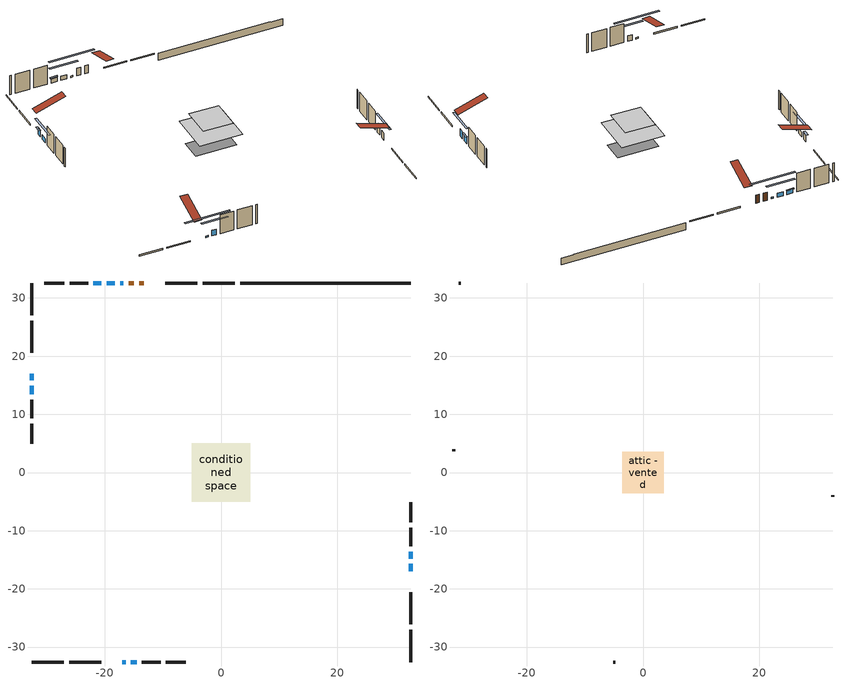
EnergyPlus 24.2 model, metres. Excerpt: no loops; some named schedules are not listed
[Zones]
conditioned space
 floor adiabatic (AdiabaticFloorConstruction): -5.02,-5.02 -5.02,5.02 5.02,5.02 5.02,-5.02 z3.36
 floor foundation (Slab1 construction): -4.8,-2.52 -4.8,2.52 4.8,2.52 4.8,-2.52 z-0.91
 wall outside (RimJoist1 construction): 2.38,32.57 -3.16,32.57 / -32.57,-32.57 -27.03,-32.57 / -32.57,32.57 -32.57,27.03 / 32.57,-32.57 32.57,-27.03 z0.92:1.22
 wall outside (RimJoist2 construction): -4.09,32.57 -9.58,32.57 / -26.1,-32.57 -20.61,-32.57 / -32.57,26.1 -32.57,20.61 / 32.57,-26.1 32.57,-20.61 z0.92:1.22
 wall outside (AdiabaticWallConstruction 1): -13.26,32.57 -14.08,32.57 / -15.01,32.57 -15.87,32.57 z0.92:2.95
 wall outside (AdiabaticWallConstruction): 32.57,-16.93 32.57,-15.72 / 32.57,-14.8 32.57,-13.59 z0.92:2.72; -32.57,16.93 -32.57,15.86 z0.92:2.52; -16.79,32.57 -17.32,32.57 / -16.93,-32.57 -16.41,-32.57 z0.92:1.31; -18.24,32.57 -19.62,32.57 / -20.55,32.57 -21.93,32.57 z0.92:1.95; -15.48,-32.57 -14.51,-32.57 z0.92:2.37; -32.57,14.93 -32.57,13.41 z0.92:2.05
 wall outside (Wall1 construction): -22.86,32.57 -26.04,32.57 / -13.58,-32.57 -10.4,-32.57 / -32.57,12.48 -32.57,9.3 / 32.57,-12.66 32.57,-9.48 z0.92:5.8
 wall outside (Wall2 construction): -26.97,32.57 -30.4,32.57 / -9.47,-32.57 -6.04,-32.57 / -32.57,8.37 -32.57,4.94 / 32.57,-8.55 32.57,-5.12 z0.92:5.8
 wall foundation (FoundationWall1 construction): 3.31,32.57,-0.91 3.31,32.57,0.92 29.65,32.57,0.92 29.65,32.57,0.78 32.57,32.57,0.78 32.57,32.57,-0.91
 window (WindowConstruction): 32.57,-16.93 32.57,-15.72 z0.92:2.72
 window (WindowConstruction 6): -32.57,16.93 -32.57,15.86 z0.92:2.52
 window (WindowConstruction 7): -16.8,32.57 -17.31,32.57 z0.92:1.31
 window (WindowConstruction 8): -16.93,-32.57 -16.41,-32.57 z0.92:1.31
 window (WindowConstruction 1): -18.24,32.57 -19.62,32.57 z0.92:1.94
 window (WindowConstruction 2): -15.48,-32.57 -14.51,-32.57 z0.92:2.37
 window (WindowConstruction 3): -32.57,14.93 -32.57,13.41 z0.92:2.05
 window (WindowConstruction 4): 32.57,-14.79 32.57,-13.59 z0.92:2.72
 window (WindowConstruction 5): -20.55,32.57 -21.93,32.57 z0.92:1.94
 door (Door): -13.26,32.57 -14.08,32.57 z0.92:2.95
 door (Door 1): -15.01,32.57 -15.87,32.57 z0.92:2.95
 ceiling adiabatic (AdiabaticFloorConstruction): 5.02,-5.02 5.02,5.02 -5.02,5.02 -5.02,-5.02 z3.36
attic - vented
 floor to conditioned space (Floor1 construction Reversed): -3.55,-3.55 -3.55,3.55 3.55,3.55 3.55,-3.55 z5.8
 wall outside (Wall3 construction): -31.33,32.57 -31.64,32.57 / -5.11,-32.57 -4.79,-32.57 / -32.57,4.01 -32.57,3.7 / 32.57,-4.19 32.57,-3.87 z0.92:5.8
 roof outside (Roof1 construction): -12.33,32.57,5.8 -12.33,25.65,8.1 -10.51,25.65,8.1 -10.51,32.57,5.8; -17.86,-32.57,5.8 -17.86,-25.65,8.1 -19.68,-25.65,8.1 -19.68,-32.57,5.8; -32.57,17.86,5.8 -25.65,17.86,8.1 -25.65,19.68,8.1 -32.57,19.68,5.8; 32.57,-17.86,5.8 25.65,-17.86,8.1 25.65,-19.68,8.1 32.57,-19.68,5.8
shading: 32.57,-13.08 32.57,-19.57 32.98,-19.57 32.98,-13.08 z5.36; -32.57,15.66 -32.57,17.13 -32.98,17.13 -32.98,15.66 z2.72; -22.4,32.57 -11.72,32.57 -11.72,32.98 -22.4,32.98 z6.39; -11.33,-32.57 -22.01,-32.57 -22.01,-32.98 -11.33,-32.98 z6.39; -22.26,32.57 -15.6,32.57 -15.6,32.98 -22.26,32.98 z4.58; -11.87,-32.57 -18.12,-32.57 -18.12,-32.98 -11.87,-32.98 z5.01; -32.57,10.77 -32.57,17.57 -32.98,17.57 -32.98,10.77 z4.69; 32.57,-13.39 32.57,-15 32.98,-15 32.98,-13.39 z2.92; -22.13,32.57 -20.35,32.57 -20.35,32.98 -22.13,32.98 z2.15
[Building]
Building 1: Terrain=Suburbs
[Site:Location]
Toronto Intl AP_ON: Latitude {deg}=43.68; Longitude {deg}=-79.63; Time Zone {hr}=-5; Elevation {m}=173; Keep Site Location Information=Yes
[Site:GroundTemperature:Shallow]
4.59119, 2.66285, 2.50842, 3.42352, 7.09712, 10.7536, 13.9236, 15.9317, 16.1023, 14.4691, 11.3799, 7.83558
[Site:WaterMainsTemperature]
Calculation Method=Schedule; Temperature Schedule=mains temperature schedule
[Material] Roughness=Rough; Thermal Absorptance=0.9
Name | Thickness {m} | Conductivity {W/m-K} | Density {kg/m3} | Specific Heat {J/kg-K} | Solar Absorptance | Visible Absorptance
asphalt or fiberglass shingles | 0.00635 | 0.162714 | 1121.4 | 1465.45 | 0.4 | 0.4
ceiling loosefill ins | 0.254 | 0.0480833 | 16.02 | 1046.75 | 0.7 | 0.7
ceiling stud and cavity | 0.1397 | 0.196865 | 65.682 | 1177.47 | 0.7 | 0.7
concrete 4.0 in. | 0.1016 | 1.803125 | 2242.8 | 837.4 | 0.7 | 0.7
concrete 8.0 in. | 0.2032 | 1.803125 | 2242.8 | 837.4 | 0.7 | 0.7
door material | 0.04445 | 0.188738 | 512.64 | 1214.23 | 0.7 | 0.7
door material 1 | 0.04445 | 0.053851 | 512.64 | 1214.23 | 0.7 | 0.7
exterior vertical ins | 0.0445518 | 0.029427 | 32.04 | 1214.23 | 0.7 | 0.7
floor covering | 0.0127 | 0.0433444 | 54.468 | 1339.84 | 0.6 | 0.6
floor rigid ins; wall rigid ins | 0.512978 | 0.029427 | 32.04 | 1214.23 | 0.7 | 0.7
floor stud and cavity | 0.1397 | 1.75129 | 37.0049 | 1207.88 | 0.7 | 0.7
furniture material conditioned space 1 | 0.1524 | 0.115458 | 640.8 | 1214.23 | 0.6 | 0.6
gypsum board | 0.0127 | 0.160291 | 801 | 837.4 | 0.6 | 0.6
gypsum board 1 | 0.0127 | 0.160291 | 801 | 837.4 | 0.7 | 0.7
osb sheathing 0.5 in. | 0.0127 | 0.115458 | 512.64 | 1214.23 | 0.7 | 0.7
osb sheathing 0.75 in. | 0.01905 | 0.115458 | 512.64 | 1214.23 | 0.7 | 0.7
osb sheathing 2.0 in. | 0.0508 | 0.115458 | 512.64 | 1214.23 | 0.7 | 0.7
rim joist rigid ins | 0.051816 | 0.029427 | 32.04 | 1214.23 | 0.7 | 0.7
rim joist stud and cavity | 0.0508 | 0.177588 | 50.32683 | 1063.81 | 0.6 | 0.6
rim joist stud and cavity 1 | 0.0508 | 0.268173 | 125.044 | 1163.47 | 0.6 | 0.6
wall stud and cavity | 0.1397 | 0.0812061 | 139.0536 | 1170.24 | 0.7 | 0.7
wall stud and cavity 1 | 0.1397 | 0.583408 | 139.0536 | 1170.24 | 0.7 | 0.7
wall stud and cavity 2 | 0.0889 | 6.9971 | 50.32683 | 1063.81 | 0.6 | 0.6
wall stud and cavity 3 | 0.0889 | 0.380278 | 52.3479 | 1209.89 | 0.7 | 0.7
wall stud and cavity 4 | 0.0889 | 0.391764 | 83.0341 | 1211.67 | 0.7 | 0.7
wood siding | 0.0254 | 0.102417 | 544.68 | 1172.36 | 0.4 | 0.4
wood siding 1 | 0.00254 | 0.102417 | 544.68 | 1172.36 | 0.4 | 0.4
wood siding 2; wood siding 3; wood siding 4 | 0.0254 | 0.102417 | 544.68 | 1172.36 | 0.7 | 0.7
[WindowMaterial:SimpleGlazingSystem]
Name | U-Factor {W/m2-K} | Solar Heat Gain Coefficient
WindowMaterial | 2.90486 | 0.68
WindowMaterial 1 | 2.963916 | 0.62
WindowMaterial 2 | 3.707734 | 0.69
WindowMaterial 3 | 2.95256 | 0.64
WindowMaterial 4 | 2.91622 | 0.67
WindowMaterial 5 | 3.07861 | 0.43
[Construction]
AdiabaticFloorConstruction: floor stud and cavity, floor rigid ins, osb sheathing 0.75 in., floor covering
AdiabaticWallConstruction: wood siding 3, wall rigid ins, wall stud and cavity 3, gypsum board
AdiabaticWallConstruction 1: wood siding 4, wall rigid ins, wall stud and cavity 3, gypsum board
Door: door material
Door 1: door material 1
Floor1 construction Reversed: gypsum board, ceiling stud and cavity, ceiling loosefill ins
FoundationWall1 construction: concrete 8.0 in., gypsum board 1
furniture construction conditioned space 1: furniture material conditioned space 1
PartitionWallConstruction: gypsum board, wall stud and cavity 4, gypsum board
RimJoist1 construction: wood siding 2, rim joist stud and cavity
RimJoist2 construction: wood siding 2, rim joist rigid ins, osb sheathing 2.0 in., rim joist stud and cavity 1
Roof1 construction: asphalt or fiberglass shingles
Slab1 construction: concrete 4.0 in.
Wall1 construction: wood siding, osb sheathing 0.5 in., wall stud and cavity, gypsum board
Wall2 construction: wood siding, osb sheathing 0.5 in., wall stud and cavity 1, gypsum board
Wall3 construction: wood siding 1, wall stud and cavity 2
WindowConstruction; WindowConstruction 4: WindowMaterial
WindowConstruction 1; WindowConstruction 5: WindowMaterial 1
WindowConstruction 2: WindowMaterial 2
WindowConstruction 3: WindowMaterial 3
WindowConstruction 6: WindowMaterial 4
WindowConstruction 7; WindowConstruction 8: WindowMaterial 5
[Zone] Multiplier=1; Part of Total Floor Area=Yes
Name | Volume {m3}
attic - vented | 18.886
conditioned space | 357.1
[Space]
Name | Zone | Volume {m3}
attic - vented 1 | attic - vented | 18.886
conditioned space 1 | conditioned space | 357.1
[ZoneInfiltration:EffectiveLeakageArea]
infil attic - vented 1: Zone or Space=attic - vented 1; Schedule=Always On Discrete; Effective Air Leakage Area {cm2}=2087.59; Stack Coefficient=0.000499483; Wind Coefficient=1.51001e-05
[ZoneMixing]
whole house fan mix: Zone or Space=attic - vented; Schedule=Always On Continuous; Design Flow Rate Calculation Method=Flow/Zone; Design Flow Rate {m3/s}=0; Source Zone or Space=conditioned space
[SurfaceProperty:ExposedFoundationPerimeter]
Slab1: Exposed Perimeter Calculation Method=TotalExposedPerimeter; Total Exposed Perimeter {m}=29.262
[InternalMass] Zone or ZoneList=conditioned space; Space or SpaceList=conditioned space 1
Name | Construction | Surface Area {m2}
furniture mass conditioned space 1 | furniture construction conditioned space 1 | 59.6841
partition wall mass | PartitionWallConstruction | 149.21
[Lights]
interior lighting: Zone or ZoneList or Space or SpaceList=conditioned space 1; Schedule=interior lighting schedule; Design Level Calculation Method=LightingLevel; Lighting Level {W}=343.2; Return Air Fraction=0; Fraction Radiant=0.6; Fraction Visible=0.2; Fraction Replaceable=1
[People]
occupants: Zone or ZoneList or Space or SpaceList=conditioned space 1; Number of People Schedule=occupants schedule; Number of People Calculation Method=People; Number of People=3; Fraction Radiant=0.314171; Sensible Heat Fraction=0.56303; Activity Level Schedule=occupants activity schedule; Carbon Dioxide Generation Rate {m3/s-W}=0; Enable ASHRAE 55 Comfort Warnings=No; Mean Radiant Temperature Calculation Type=EnclosureAveraged
[ElectricEquipment] Zone or ZoneList or Space or SpaceList=conditioned space 1; Design Level Calculation Method=EquipmentLevel
Name | Schedule | Design Level {W} | Fraction Latent | Fraction Radiant | Fraction Lost
clothes dryer | clothes dryer schedule | 140.772 | 0.015 | 0.081 | 0.85
clothes washer | clothes washer schedule | 32.1985 | 0.03 | 0.162 | 0.7
cooking range | cooking range schedule | 215.147 | 0.08 | 0.432 | 0.2
dishwasher | dishwasher schedule | 66.8632 | 0.3 | 0.18 | 0.4
fridge | fridge schedule | 72.9452 | 0 | 0.6 | 0
mech vent bath fan 0 | mech vent bath fan 0 schedule | 50.2 | 0 | 0 | 1
mech vent bath fan 1 | mech vent bath fan 1 schedule | 50.2 | 0 | 0 | 1
mech vent house fan | mech vent house fan schedule | 0 | 0 | 0 | 1
mech vent house fan cfis | mech vent house fan cfis schedule | 0 | 0 | 0 | 0
mech vent range fan 0 | mech vent range fan 0 schedule | 57 | 0 | 0 | 1
misc plug loads | misc plug loads schedule | 494.7 | 0.045 | 0.513 | 0.1
whole house fan | Always On Discrete | 0 | 0 | 0 | 1
[OtherEquipment] Zone or ZoneList or Space or SpaceList=conditioned space 1; Design Level Calculation Method=EquipmentLevel
Name | Fuel Type | Schedule | Design Level {W} | Fraction Latent | Fraction Radiant | Fraction Lost
clothes dryer 1 | Electricity | clothes dryer schedule | 0 | 0.015 | 0.081 | 0.85
cooking range 1 | Electricity | cooking range schedule | 0 | 0.08 | 0.432 | 0.2
general water use latent | None | general water use schedule | 62.594 | 1 | 0 | 0
general water use sensible | None | general water use schedule | -61.6891 | 0 | 0.6 | 0
mech vent house fan latent load | None | Always On Discrete | 0 | 1 | 0 | 0
mech vent house fan sensible load | None | Always On Discrete | 0 | 0 | 0 | 0
water heater energy adjustment1 | NaturalGas | Always On Discrete | 0.01 | 0 | 0 | 1
[ZoneInfiltration:DesignFlowRate] Zone or ZoneList or Space or SpaceList=conditioned space 1; Schedule=Always On Discrete; Design Flow Rate Calculation Method=Flow/Zone; Design Flow Rate {m3/s}=0
infil flow; natural vent flow; whole house fan flow
[AvailabilityManager:Scheduled]
central ac and furnace airloop Availability Manager: Schedule=Always On Discrete
[Foundation:Kiva]
Foundation Kiva 1: Initial Indoor Air Temperature {C}=18; Wall Height Above Grade {m}=0.919978; Wall Depth Below Slab {m}=0.2032; Custom Block Material Name 1=exterior vertical ins; Custom Block Depth 1 {m}=1.82999; Custom Block X Position 1 {m}=0.2159; Custom Block Z Position 1 {m}=0
[Foundation:Kiva:Settings]
Soil Conductivity {W/m-K}=0.849921; Soil Density {kg/m3}=1842.3; Soil Specific Heat {J/kg-K}=418.7; Ground Solar Absorptivity=0.9; Ground Thermal Absorptivity=0.9; Ground Surface Roughness {m}=0.03; Far-Field Width {m}=40; Deep-Ground Boundary Condition=ZeroFlux; Deep-Ground Depth {m}=40; Minimum Cell Dimension {m}=0.2; Maximum Cell Growth Coefficient=3; Simulation Timestep=Timestep
[Exterior:Lights]
exterior lighting: Schedule=exterior lighting schedule; Design Level {W}=75.6
[EnergyManagementSystem:GlobalVariable]
central_ac_and_furnace_airloop_Fan_RTF
infil_program_Qfan
infil_program_Qinf
natural_vent_program_Qnv
natural_vent_program_Qwhf
[EnergyManagementSystem:Sensor]
Name | Output:Variable or Output:Meter Index Key | Output:Variable or Output:Meter
airflow_gain | infil flow | Infiltration Sensible Heat Gain Energy
airflow_gain_1 | natural vent flow | Infiltration Sensible Heat Gain Energy
airflow_gain_2 | whole house fan flow | Infiltration Sensible Heat Gain Energy
airflow_loss | infil flow | Infiltration Sensible Heat Loss Energy
airflow_loss_1 | natural vent flow | Infiltration Sensible Heat Loss Energy
airflow_loss_2 | whole house fan flow | Infiltration Sensible Heat Loss Energy
clg_load_cond |  | Cooling:EnergyTransfer:Zone:CONDITIONED SPACE
clg_sp_s; clg_sp_s_1 | cooling setpoint | Schedule Value
clothes_dryer_exhaust_0_sch_s | clothes dryer exhaust 0 schedule | Schedule Value
cool_season | cooling season schedule | Schedule Value
htg_load_cond |  | Heating:EnergyTransfer:Zone:CONDITIONED SPACE
htg_sp_s; htg_sp_s_1 | heating setpoint | Schedule Value
ig_ee_conv | clothes dryer | Electric Equipment Convective Heating Energy
ig_ee_conv_2 | cooking range | Electric Equipment Convective Heating Energy
ig_ee_conv_4 | fridge | Electric Equipment Convective Heating Energy
ig_ee_conv_5 | misc plug loads | Electric Equipment Convective Heating Energy
ig_ee_conv_6 | whole house fan | Electric Equipment Convective Heating Energy
ig_ee_rad | clothes dryer | Electric Equipment Radiant Heating Energy
ig_ee_rad_2 | cooking range | Electric Equipment Radiant Heating Energy
ig_ee_rad_4 | fridge | Electric Equipment Radiant Heating Energy
ig_ee_rad_5 | misc plug loads | Electric Equipment Radiant Heating Energy
ig_ee_rad_6 | whole house fan | Electric Equipment Radiant Heating Energy
ig_lgt_conv | interior lighting | Lights Convective Heating Energy
ig_lgt_rad | interior lighting | Lights Radiant Heating Energy
ig_lgt_vis | interior lighting | Lights Visible Radiation Heating Energy
ig_oe_conv | clothes dryer 1 | Other Equipment Convective Heating Energy
ig_oe_conv_1 | cooking range 1 | Other Equipment Convective Heating Energy
ig_oe_conv_2 | general water use latent | Other Equipment Convective Heating Energy
ig_oe_conv_3 | general water use sensible | Other Equipment Convective Heating Energy
ig_oe_conv_4 | water heater energy adjustment1 | Other Equipment Convective Heating Energy
ig_oe_rad | clothes dryer 1 | Other Equipment Radiant Heating Energy
ig_oe_rad_1 | cooking range 1 | Other Equipment Radiant Heating Energy
ig_oe_rad_2 | general water use latent | Other Equipment Radiant Heating Energy
ig_oe_rad_3 | general water use sensible | Other Equipment Radiant Heating Energy
ig_oe_rad_4 | water heater energy adjustment1 | Other Equipment Radiant Heating Energy
ig_ppl_conv | occupants | People Convective Heating Energy
ig_ppl_rad | occupants | People Radiant Heating Energy
im_conv | furniture mass conditioned space 1 | Surface Inside Face Convection Heat Gain Energy
im_conv_1 | partition wall mass | Surface Inside Face Convection Heat Gain Energy
im_ig | furniture mass conditioned space 1 | Surface Inside Face Internal Gains Radiation Heat Gain Energy
im_ig_1 | partition wall mass | Surface Inside Face Internal Gains Radiation Heat Gain Energy
im_lgt | furniture mass conditioned space 1 | Surface Inside Face Lights Radiation Heat Gain Energy
im_lgt_1 | partition wall mass | Surface Inside Face Lights Radiation Heat Gain Energy
im_sol | furniture mass conditioned space 1 | Surface Inside Face Solar Radiation Heat Gain Energy
im_sol_1 | partition wall mass | Surface Inside Face Solar Radiation Heat Gain Energy
im_surf | furniture mass conditioned space 1 | Surface Inside Face Net Surface Thermal Radiation Heat Gain Energy
im_surf_1 | partition wall mass | Surface Inside Face Net Surface Thermal Radiation Heat Gain Energy
mech_vent_bath_fan_0_sch_s | mech vent bath fan 0 schedule | Schedule Value
mech_vent_bath_fan_1_sch_s | mech vent bath fan 1 schedule | Schedule Value
mech_vent_range_fan_0_sch_s | mech vent range fan 0 schedule | Schedule Value
mv_conv | mech vent bath fan 0 | Electric Equipment Convective Heating Energy
mv_conv_1 | mech vent bath fan 1 | Electric Equipment Convective Heating Energy
mv_conv_2 | mech vent house fan | Electric Equipment Convective Heating Energy
mv_conv_3 | mech vent house fan cfis | Electric Equipment Convective Heating Energy
mv_conv_4 | mech vent range fan 0 | Electric Equipment Convective Heating Energy
mv_conv_5 | mech vent house fan latent load | Other Equipment Convective Heating Energy
mv_conv_6 | mech vent house fan sensible load | Other Equipment Convective Heating Energy
mv_rad | mech vent bath fan 0 | Electric Equipment Radiant Heating Energy
mv_rad_1 | mech vent bath fan 1 | Electric Equipment Radiant Heating Energy
mv_rad_2 | mech vent house fan | Electric Equipment Radiant Heating Energy
mv_rad_3 | mech vent house fan cfis | Electric Equipment Radiant Heating Energy
mv_rad_4 | mech vent range fan 0 | Electric Equipment Radiant Heating Energy
mv_rad_5 | mech vent house fan latent load | Other Equipment Radiant Heating Energy
mv_rad_6 | mech vent house fan sensible load | Other Equipment Radiant Heating Energy
natural_vent_s | natural vent schedule | Schedule Value
out_pb_s |  | Site Outdoor Air Barometric Pressure
out_wt_s |  | Site Outdoor Air Humidity Ratio
site_vw_s |  | Site Wind Speed
ss_back_out | Window1 | Surface Window Shortwave from Zone Back Out Window Heat Transfer Rate
ss_back_out_1 | Window10 | Surface Window Shortwave from Zone Back Out Window Heat Transfer Rate
ss_back_out_2 | Window11 | Surface Window Shortwave from Zone Back Out Window Heat Transfer Rate
ss_back_out_3 | Window13 | Surface Window Shortwave from Zone Back Out Window Heat Transfer Rate
ss_back_out_4 | Window2 | Surface Window Shortwave from Zone Back Out Window Heat Transfer Rate
ss_back_out_5 | Window4 | Surface Window Shortwave from Zone Back Out Window Heat Transfer Rate
ss_back_out_6 | Window5 | Surface Window Shortwave from Zone Back Out Window Heat Transfer Rate
ss_back_out_7 | Window7 | Surface Window Shortwave from Zone Back Out Window Heat Transfer Rate
ss_back_out_8 | Window8 | Surface Window Shortwave from Zone Back Out Window Heat Transfer Rate
ss_conv | Door1 | Surface Inside Face Convection Heat Gain Energy
ss_conv_1 | Door2 | Surface Inside Face Convection Heat Gain Energy
ss_conv_10 | Window8 | Surface Inside Face Convection Heat Gain Energy
ss_conv_2 | Window1 | Surface Inside Face Convection Heat Gain Energy
ss_conv_3 | Window10 | Surface Inside Face Convection Heat Gain Energy
ss_conv_4 | Window11 | Surface Inside Face Convection Heat Gain Energy
ss_conv_5 | Window13 | Surface Inside Face Convection Heat Gain Energy
ss_conv_6 | Window2 | Surface Inside Face Convection Heat Gain Energy
ss_conv_7 | Window4 | Surface Inside Face Convection Heat Gain Energy
ss_conv_8 | Window5 | Surface Inside Face Convection Heat Gain Energy
ss_conv_9 | Window7 | Surface Inside Face Convection Heat Gain Energy
ss_ig | Door1 | Surface Inside Face Internal Gains Radiation Heat Gain Energy
ss_ig_1 | Door2 | Surface Inside Face Internal Gains Radiation Heat Gain Energy
ss_ig_10 | Window8 | Surface Inside Face Internal Gains Radiation Heat Gain Energy
ss_ig_2 | Window1 | Surface Inside Face Internal Gains Radiation Heat Gain Energy
ss_ig_3 | Window10 | Surface Inside Face Internal Gains Radiation Heat Gain Energy
ss_ig_4 | Window11 | Surface Inside Face Internal Gains Radiation Heat Gain Energy
ss_ig_5 | Window13 | Surface Inside Face Internal Gains Radiation Heat Gain Energy
ss_ig_6 | Window2 | Surface Inside Face Internal Gains Radiation Heat Gain Energy
ss_ig_7 | Window4 | Surface Inside Face Internal Gains Radiation Heat Gain Energy
ss_ig_8 | Window5 | Surface Inside Face Internal Gains Radiation Heat Gain Energy
ss_ig_9 | Window7 | Surface Inside Face Internal Gains Radiation Heat Gain Energy
ss_lgt | Door1 | Surface Inside Face Lights Radiation Heat Gain Energy
ss_lgt_1 | Door2 | Surface Inside Face Lights Radiation Heat Gain Energy
ss_sol | Door1 | Surface Inside Face Solar Radiation Heat Gain Energy
ss_sol_1 | Door2 | Surface Inside Face Solar Radiation Heat Gain Energy
ss_surf | Door1 | Surface Inside Face Net Surface Thermal Radiation Heat Gain Energy
ss_surf_1 | Door2 | Surface Inside Face Net Surface Thermal Radiation Heat Gain Energy
ss_surf_10 | Window8 | Surface Inside Face Net Surface Thermal Radiation Heat Gain Energy
ss_surf_2 | Window1 | Surface Inside Face Net Surface Thermal Radiation Heat Gain Energy
ss_surf_3 | Window10 | Surface Inside Face Net Surface Thermal Radiation Heat Gain Energy
ss_surf_4 | Window11 | Surface Inside Face Net Surface Thermal Radiation Heat Gain Energy
ss_surf_5 | Window13 | Surface Inside Face Net Surface Thermal Radiation Heat Gain Energy
ss_surf_6 | Window2 | Surface Inside Face Net Surface Thermal Radiation Heat Gain Energy
ss_surf_7 | Window4 | Surface Inside Face Net Surface Thermal Radiation Heat Gain Energy
ss_surf_8 | Window5 | Surface Inside Face Net Surface Thermal Radiation Heat Gain Energy
ss_surf_9 | Window7 | Surface Inside Face Net Surface Thermal Radiation Heat Gain Energy
ss_trans_in | Window1 | Surface Window Transmitted Solar Radiation Rate
ss_trans_in_1 | Window10 | Surface Window Transmitted Solar Radiation Rate
ss_trans_in_2 | Window11 | Surface Window Transmitted Solar Radiation Rate
ss_trans_in_3 | Window13 | Surface Window Transmitted Solar Radiation Rate
ss_trans_in_4 | Window2 | Surface Window Transmitted Solar Radiation Rate
ss_trans_in_5 | Window4 | Surface Window Transmitted Solar Radiation Rate
ss_trans_in_6 | Window5 | Surface Window Transmitted Solar Radiation Rate
ss_trans_in_7 | Window7 | Surface Window Transmitted Solar Radiation Rate
ss_trans_in_8 | Window8 | Surface Window Transmitted Solar Radiation Rate
ss_trans_out | Window1 | Surface Inside Face Initial Transmitted Diffuse Transmitted Out Window Solar Radiation Rate
ss_trans_out_1 | Window10 | Surface Inside Face Initial Transmitted Diffuse Transmitted Out Window Solar Radiation Rate
ss_trans_out_2 | Window11 | Surface Inside Face Initial Transmitted Diffuse Transmitted Out Window Solar Radiation Rate
ss_trans_out_3 | Window13 | Surface Inside Face Initial Transmitted Diffuse Transmitted Out Window Solar Radiation Rate
ss_trans_out_4 | Window2 | Surface Inside Face Initial Transmitted Diffuse Transmitted Out Window Solar Radiation Rate
ss_trans_out_5 | Window4 | Surface Inside Face Initial Transmitted Diffuse Transmitted Out Window Solar Radiation Rate
ss_trans_out_6 | Window5 | Surface Inside Face Initial Transmitted Diffuse Transmitted Out Window Solar Radiation Rate
ss_trans_out_7 | Window7 | Surface Inside Face Initial Transmitted Diffuse Transmitted Out Window Solar Radiation Rate
ss_trans_out_8 | Window8 | Surface Inside Face Initial Transmitted Diffuse Transmitted Out Window Solar Radiation Rate
s_conv | Floor1 | Surface Inside Face Convection Heat Gain Energy
s_conv_1 | FoundationWall1 | Surface Inside Face Convection Heat Gain Energy
s_conv_10 | RimJoist2:270 | Surface Inside Face Convection Heat Gain Energy
s_conv_11 | RimJoist2:90 | Surface Inside Face Convection Heat Gain Energy
s_conv_12 | Slab1 | Surface Inside Face Convection Heat Gain Energy
s_conv_13 | Wall1:0 | Surface Inside Face Convection Heat Gain Energy
s_conv_14 | Wall1:180 | Surface Inside Face Convection Heat Gain Energy
s_conv_15 | Wall1:270 | Surface Inside Face Convection Heat Gain Energy
s_conv_16 | Wall1:90 | Surface Inside Face Convection Heat Gain Energy
s_conv_17 | Wall2:0 | Surface Inside Face Convection Heat Gain Energy
s_conv_18 | Wall2:180 | Surface Inside Face Convection Heat Gain Energy
s_conv_19 | Wall2:270 | Surface Inside Face Convection Heat Gain Energy
s_conv_2 | inferred conditioned ceiling | Surface Inside Face Convection Heat Gain Energy
s_conv_20 | Wall2:90 | Surface Inside Face Convection Heat Gain Energy
s_conv_3 | inferred conditioned floor | Surface Inside Face Convection Heat Gain Energy
s_conv_4 | RimJoist1:0 | Surface Inside Face Convection Heat Gain Energy
s_conv_5 | RimJoist1:180 | Surface Inside Face Convection Heat Gain Energy
s_conv_6 | RimJoist1:270 | Surface Inside Face Convection Heat Gain Energy
